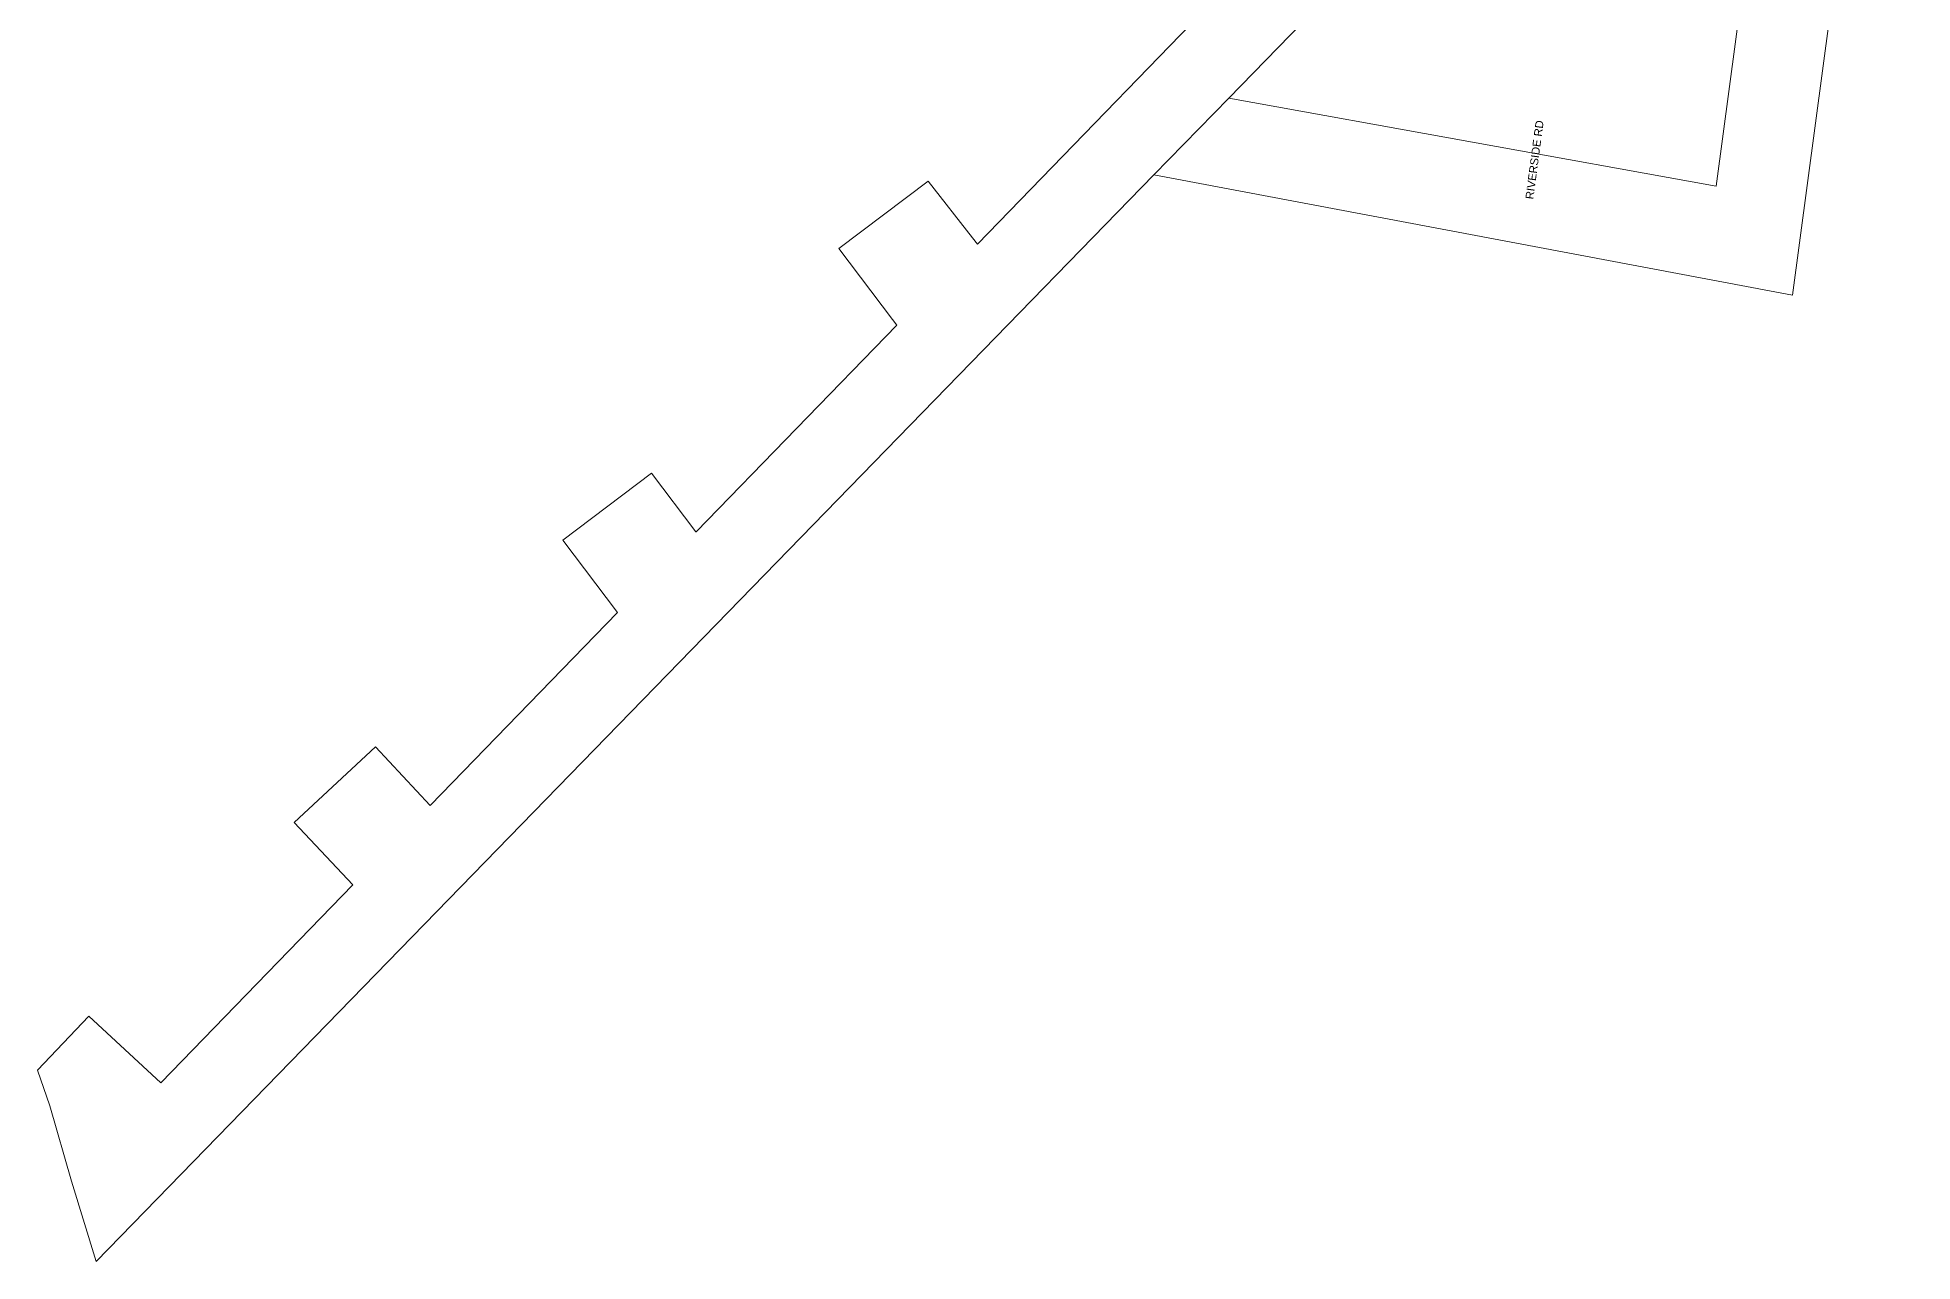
# Model space of a CAD drawing. Header units: metres. Extents: x 299140 to 300955, y 6226202 to 6227439.
# Drawn here: x 300284.9 to 300706.6, y 6226201.8 to 6226477.1 of the extents above; entities that cross this region are included whole.
import ezdxf

# ---------------------------------------------------------------- set-up
doc = ezdxf.new("R2010")
doc.units = ezdxf.units.M
doc.layers.add('Cadastre Land Parcels_SP_EXT', color=9, linetype='Continuous', lineweight=5)
doc.layers.add('Cadastre Roads_SP_EXT', color=9, linetype='Continuous', lineweight=5)
doc.styles.get("Standard").update_dxf_attribs({"font": 'arial.ttf'})

msp = doc.modelspace()

# ---------------------------------------------------------------- linework, layer by layer
at = {"layer": 'Cadastre Land Parcels_SP_EXT', "linetype": 'Continuous'}
msp.add_lwpolyline([(300561.16, 6226497.58), (300496.3, 6226430.64), (300495.19, 6226432.07), (300485.25, 6226444.8), (300465.13, 6226429.64), (300477.22, 6226413.72), (300478.16, 6226412.41), (300433.01, 6226365.93), (300432.97, 6226365.89), (300422.96, 6226379.11), (300403.03, 6226364.02), (300415.35, 6226347.77), (300373.17, 6226304.39), (300360.88, 6226317.58), (300342.59, 6226300.54), (300355.79, 6226286.51), (300312.59, 6226242), (300296.46, 6226256.98), (300284.88, 6226244.8), (300287.62, 6226236.76), (300292.51, 6226219.86), (300298.05, 6226201.77), (300489.4, 6226398.39), (300536.02, 6226446.22), (300552.82, 6226463.49), (300660.51, 6226574.17)], dxfattribs=at)
at = {"layer": 'Cadastre Roads_SP_EXT', "linetype": 'Continuous'}
msp.add_lwpolyline([(300536.02, 6226446.22), (300679.63, 6226419.16), (300706.64, 6226621.07), (300682.99, 6226597.31), (300662.45, 6226443.72), (300552.82, 6226463.49), (300536.02, 6226446.22)], close=True, dxfattribs=at)

# ---------------------------------------------------------------- texts
at = {"layer": 'Cadastre Roads_SP_EXT'}
msp.add_text('RIVERSIDE RD', height=1.8, rotation=82.3855, dxfattribs=at).set_placement((300621.33, 6226440.64))

doc.saveas('drawing.dxf')
